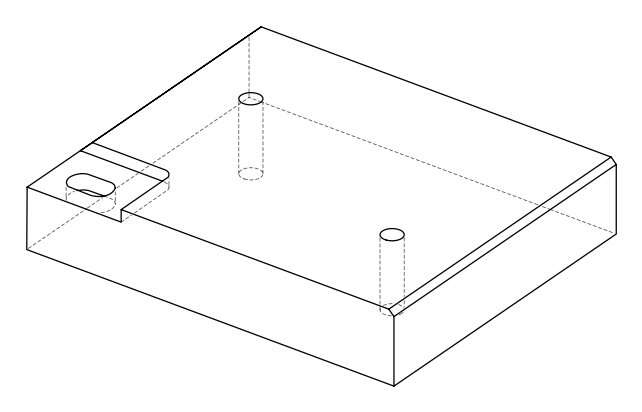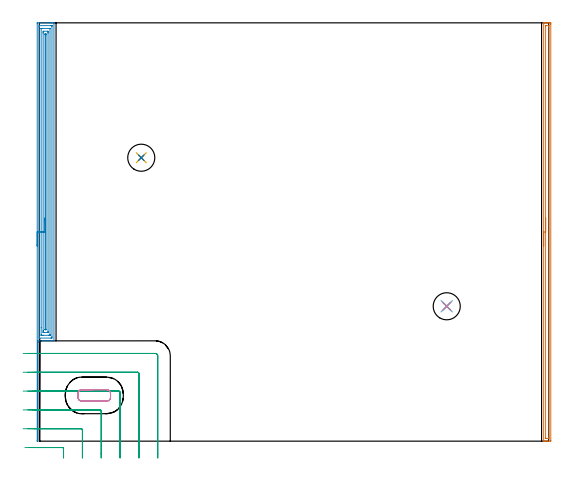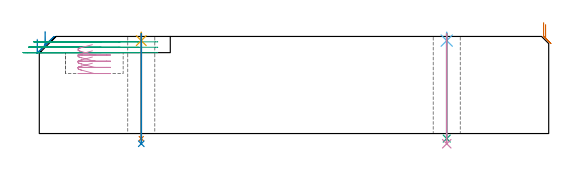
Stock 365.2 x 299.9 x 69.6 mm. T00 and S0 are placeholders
(PLAN: 10 operations, 6 tool changes, 21.1 min)
(1 AREA_MILL | FG_CHAMFER_SURFACE | UGT0205_001 | 4.98 min | 3906 mm3)
(2 AREA_MILL_1 | FG_CHAMFER_SURFACE_1 | UGT0205_001 | 9.89 min | 21267 mm3)
(3 MILL_CORNER_NOTCH_RECTANGULAR | CORNER_NOTCH_RECTANGULAR | UGT0201_100 | Follow Part, ap 4.5, ae 75% | 3.98 min | 73190 mm3)
(4 MILL_RECTANGULAR_POCKET | POCKET_RECTANGULAR_STRAIGHT | UGT0201_100 | Follow Part, ap 4.5, ae 75% | 0.94 min | 14442 mm3)
(5 SPOT_DRILL | STEP1HOLE | NXT0321_9005460120000 | 0.05 min | 177 mm3)
(6 SPOT_DRILL_1 | STEP1HOLE_1 | NXT0321_9005460120000 | 0.05 min | 186 mm3)
(7 DRILL_THROUGH_HOLE_INTO_CENTER | STEP1HOLE | NXT0301_087 | 0.3 min | 7158 mm3)
(8 DRILL_TO_ENLARGE_THROUGH_HOLE | STEP1HOLE | UGT0301_261 | 0.32 min | 13207 mm3)
(9 DRILL_THROUGH_HOLE_INTO_CENTER_1 | STEP1HOLE_1 | NXT0301_087 | 0.3 min | 7157 mm3)
(10 DRILL_TO_ENLARGE_THROUGH_HOLE_1 | STEP1HOLE_1 | UGT0301_261 | 0.32 min | 13203 mm3)
(TOOL UGT0205_001 | Chamfer Mill 20 x 3 x 45 deg. | D20 FL50 Z2)
(TOOL UGT0201_100 | End Mill 18 mm | D18 FL22 Z2)
(TOOL NXT0321_9005460120000 | NC Spot Drill, 142deg, 12mm, Carbide, Uncoated | D12 PA142 FL30 Z2)
(TOOL NXT0301_087 | Carbide Drill 11.6mm [860.1-1160-058A1-MM 2214] | D11.6 PA140 FL72 Z2)
(TOOL UGT0301_261 | Twist Drill 19.4 mm | D19.4 PA118 FL140 Z2)
(OP 1 AREA_MILL)
G17 G21 G94 G90
T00 M6
G54
G17 G0 G90 X361.6 Y139.95 S1061 M3
G43 Z79.6 H0
G94 G1 Y139.988 Z78.728 F250.
Y140.102 Z77.863
Y140.291 Z77.012
Y140.553 Z76.18
Y140.887 Z75.374
Y141.29 Z74.6
Y141.758 Z73.864
Y142.29 Z73.172
Y142.879 Z72.529
Y143.522 Z71.94
Y144.214 Z71.408
Y144.95 Z70.94
Y145.724 Z70.537
Y146.53 Z70.203
Y147.362 Z69.941
Y148.214 Z69.752
Y149.078 Z69.638
Y149.95 Z69.6
Y299.718
X361.603 Y299.89 Z69.588
X361.746 Y299.898 Z69.446
X361.895 Y299.9 Z69.305
X362.125 Z69.075
X362.837 Z68.357
X364.069 Z67.128
X364.588 Z66.607
X365.203 Z65.992
X365.463 Z65.733
X366.078 Z65.118
X366.338 Y299.897 Z64.858
X366.693 Y299.89 Z64.504
X366.697 Y299.639 Z64.501
X366.7 Y299.271 Z64.5
Y298.901
Y0.629
X366.697 Y0.262 Z64.501
X366.692 Y0.01 Z64.504
X366.338 Y0. Z64.858
X364.588 Z66.607
X363.194 Z68.002
X362.837 Z68.357
X361.895 Z69.305
X361.746 Y0.002 Z69.446
X361.603 Y0.01 Z69.588
X361.6 Y0.182 Z69.6
Y149.95
X363.014 Z68.186
X363.015 Y297.302 Z68.185
Y297.483
X363.02 Y297.839 Z68.18
X363.021 Y297.88 Z68.179
X363.028 Y297.89 Z68.172
X363.059 Y297.893 Z68.141
X363.168 Y297.898 Z68.032
X363.304 Y297.9 Z67.896
X365.055 Z66.145
X365.228 Y297.897 Z65.972
X365.263 Y297.894 Z65.937
X365.275 Y297.891 Z65.925
X365.279 Y297.881 Z65.921
X365.282 Y297.84 Z65.918
X365.285 Y297.664 Z65.915
X365.286 Y2.598 Z65.914
X365.285 Y2.417 Z65.915
X365.28 Y2.061 Z65.92
X365.279 Y2.02 Z65.921
X365.272 Y2.01 Z65.928
X365.241 Y2.007 Z65.959
X365.132 Y2.002 Z66.068
X364.996 Y2. Z66.204
X363.246 Z67.954
X363.072 Y2.003 Z68.128
X363.037 Y2.006 Z68.163
X363.025 Y2.009 Z68.175
X363.021 Y2.019 Z68.179
X363.018 Y2.06 Z68.182
X363.015 Y2.236 Z68.185
X363.014 Y149.95 Z68.186
Y150.822 Z68.224
Y151.687 Z68.338
Y152.538 Z68.526
Y153.37 Z68.789
Y154.176 Z69.123
Y154.95 Z69.525
Y155.686 Z69.994
Y156.378 Z70.525
Y157.021 Z71.115
Y157.61 Z71.758
Y158.142 Z72.45
Y158.61 Z73.186
Y159.013 Z73.96
Y159.347 Z74.766
Y159.609 Z75.598
Y159.798 Z76.449
Y159.912 Z77.314
Y159.95 Z78.186
G0 Z79.6
M5
M2
(OP 2 AREA_MILL_1)
G17 G21 G94 G90
T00 M6
G54
G17 G0 G90 X-1.5 Y139.963 S1061 M3
G43 Z79.6 H0
Z67.6
G94 G1 Y140.001 Z66.728 F250.
Y140.115 Z65.864
Y140.304 Z65.012
Y140.566 Z64.18
Y140.9 Z63.374
Y141.303 Z62.6
Y141.772 Z61.864
Y142.303 Z61.172
Y142.892 Z60.529
Y143.535 Z59.94
Y144.228 Z59.409
Y144.963 Z58.94
Y145.737 Z58.537
Y146.543 Z58.203
Y147.375 Z57.941
Y148.227 Z57.752
Y149.092 Z57.638
Y149.963 Z57.6
Y299.27
X-1.494 Y299.834 Z57.604
X-1.492 Y299.89 Z57.606
X-1.43 Y299.9 Z57.668
X7.554 Z66.649
X8.942 Z68.038
X9.299 Z68.394
X10.232 Z69.331
X10.368 Y299.897 Z69.461
X10.498 Y299.89 Z69.589
X10.5 Y299.717 Z69.6
Y72.135
X10.497 Y71.91 Z69.589
X10.328 Y71.9 Z69.421
X6.223 Z65.321
X-1.1 Z58.
Y71.343
X-1.099 Y71.314 Z57.999
X-1.1 Y71.2 Z58.
X-1.101 Y70.911 Z57.999
X-1.1 Y70.91 Z57.997
X-1.09 Y70.906 Z57.983
X-1.094 Y70.903 Z57.989
Y70.897 Z57.99
X-1.1 Y70.793 Z58.
X-1.107 Y0.128 Z57.993
X-1.106 Y0.09 Z57.992
X-1.116 Y-0.005 Z57.977
X-1.124 Y-0.024 Z57.97
X-1.138 Y-0.031 Z57.958
X-1.157 Y-0.028 Z57.941
X-1.493 Y0.029 Z57.607
X-1.495 Y0.066 Z57.605
X-1.498 Y0.149 Z57.602
X-1.5 Y0.317 Z57.6
Y149.963
X-0.086 Z59.014
X-0.085 Y297.262 Z59.015
X-0.084 Y297.481 Z59.016
X-0.079 Y297.818 Z59.021
X-0.074 Y297.89 Z59.026
X0.028 Y297.895 Z59.128
X0.165 Y297.899 Z59.265
X8.427 Y297.9 Z67.527
X8.892 Y297.899 Z67.992
X9.042 Y297.893 Z68.142
X9.071 Y297.891 Z68.171
X9.079 Y297.839 Z68.179
X9.083 Y297.703 Z68.183
X9.085 Y297.481 Z68.185
Y74.817
X9.082 Y74.146 Z68.182
X9.079 Y73.923 Z68.179
X8.449 Y73.9 Z67.549
X8.427 Z67.527
X0.573 Y73.901 Z59.673
X-0.079 Y73.923 Z59.021
X-0.084 Y74.597 Z59.016
X-0.085 Y74.817 Z59.015
X-0.086 Y149.963 Z59.014
X1.328 Z60.428
X1.329 Y295.693 Z60.429
X1.33 Y295.812 Z60.43
X1.332 Y295.852 Z60.432
X1.335 Y295.879 Z60.435
X1.347 Y295.89 Z60.447
X1.446 Y295.892 Z60.546
X2.117 Y295.899 Z61.217
X7.353 Z66.453
X7.554 Y295.895 Z66.654
X7.621 Y295.89 Z66.721
X7.665 Y295.884 Z66.765
X7.667 Y295.813 Z66.767
X7.67 Y295.693 Z66.77
X7.671 Y295.573 Z66.771
Y76.365
X7.67 Y76.125 Z66.77
X7.667 Y75.965 Z66.767
X7.664 Y75.912 Z66.764
X7.659 Y75.909 Z66.759
X7.64 Y75.905 Z66.74
X7.554 Y75.902 Z66.654
X7.37 Y75.9 Z66.47
X6.682 Z65.782
X3.007 Z62.107
X2.135 Z61.235
X1.446 Y75.904 Z60.546
X1.348 Y75.907 Z60.448
X1.34 Y75.909 Z60.44
X1.335 Y75.957 Z60.435
X1.332 Y76.085 Z60.432
X1.329 Y76.245 Z60.429
X1.328 Y81.304 Z60.428
Y149.963
X2.743 Z61.843
Y292.575
X2.746 Y293.01 Z61.846
X2.75 Y293.463 Z61.85
X2.764 Y293.89 Z61.864
X3.191 Y293.9 Z62.291
X5.809 Z64.909
X6.235 Y293.89 Z65.335
X6.25 Y293.751 Z65.35
X6.254 Y293.448 Z65.354
X6.256 Y293.01 Z65.356
X6.257 Y292.551 Z65.357
Y78.829
X6.256 Y78.394 Z65.356
X6.252 Y77.94 Z65.352
X6.251 Y77.913 Z65.351
X6.23 Y77.91 Z65.33
X6.171 Y77.905 Z65.271
X6.05 Y77.901 Z65.15
X3.673 Y77.9 Z62.773
X3.191 Y77.902 Z62.291
X2.796 Y77.905 Z61.896
X2.75 Y77.912 Z61.85
X2.747 Y77.955 Z61.847
X2.744 Y78.394 Z61.844
X2.743 Y78.854 Z61.843
Y79.289
Y149.963
X4.157 Z63.257
Y291.294
X4.159 Y291.657 Z63.259
X4.162 Y291.838 Z63.262
X4.164 Y291.88 Z63.264
X4.17 Y291.89 Z63.27
X4.194 Y291.893 Z63.294
X4.276 Y291.898 Z63.376
X4.775 Y291.892 Z63.875
X4.831 Y291.89 Z63.931
X4.836 Y291.821 Z63.936
X4.839 Y291.654 Z63.939
X4.843 Y291.317 Z63.943
Y80.157
X4.841 Y79.964 Z63.941
X4.839 Y79.918 Z63.939
X4.838 Y79.913 Z63.938
X4.793 Y79.908 Z63.893
X4.689 Y79.904 Z63.789
X4.498 Y79.901 Z63.598
X4.339 Y79.9 Z63.439
X4.224 Y79.903 Z63.324
X4.182 Y79.906 Z63.282
X4.168 Y79.909 Z63.268
X4.164 Y79.924 Z63.264
X4.161 Y79.977 Z63.261
X4.158 Y80.087 Z63.258
X4.157 Y149.963 Z63.257
Y150.835 Z63.295
Y151.7 Z63.409
Y152.552 Z63.598
Y153.384 Z63.86
Y154.19 Z64.194
Y154.963 Z64.597
Y155.699 Z65.065
Y156.391 Z65.596
Y157.034 Z66.186
Y157.624 Z66.829
Y158.155 Z67.521
Y158.624 Z68.257
Y159.026 Z69.031
Y159.36 Z69.837
Y159.623 Z70.669
Y159.811 Z71.52
Y159.925 Z72.385
Y159.963 Z73.257
G0 Z79.6
M5
M2
(OP 3 MILL_CORNER_NOTCH_RECTANGULAR)
G17 G21 G94 G90
T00 M6
G54
G17 G0 G90 X17.4 Y-12. S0 M3
G43 Z79.6 H0
Z65.733
G94 G1 Y-9. F250.
Y-5.494 F500.
G3 X16.506 Y-4.6 R0.9
G1 X0.398
X-2.602 F250.
G0 Z79.6
X30.9 Y-12.
Z65.733
G1 Y-9.
Y8.005 F500.
G3 X30.005 Y8.9 R0.9
G1 X-0.867
X-3.867 F250.
G0 Z79.6
X44.4 Y-12.
Z65.733
G1 Y-9.
Y21.505 F500.
G3 X43.505 Y22.4 R0.9
G1 X-0.867
X-3.867 F250.
G0 Z79.6
X57.9 Y-12.
Z65.733
G1 Y-9.
Y35.005 F500.
G3 X57.005 Y35.9 R0.9
G1 X-0.867
X-3.867 F250.
G0 Z79.6
X71.4 Y-12.
Z65.733
G1 Y-9.
Y48.504 F500.
G3 X70.504 Y49.4 R0.9
G1 X-0.867
X-3.867 F250.
G0 Z79.6
X84.9 Y-12.
Z65.733
G1 Y-9.
Y61.1 F500.
G3 X83.1 Y62.9 R1.8
G1 X-0.867
X-3.867 F250.
G0 Z79.6
X17.4 Y-12.
Z61.867
G1 Y-9.
Y-5.494 F500.
G3 X16.506 Y-4.6 R0.9
G1 X-3.469
X-6.469 F250.
G0 Z79.6
X30.9 Y-12.
Z61.867
G1 Y-9.
Y8.005 F500.
G3 X30.005 Y8.9 R0.9
G1 X-4.733
X-7.733 F250.
G0 Z79.6
X44.4 Y-12.
Z61.867
G1 Y-9.
Y21.505 F500.
G3 X43.505 Y22.4 R0.9
G1 X-4.733
X-7.733 F250.
G0 Z79.6
X57.9 Y-12.
Z61.867
G1 Y-9.
Y35.005 F500.
G3 X57.005 Y35.9 R0.9
G1 X-4.733
X-7.733 F250.
G0 Z79.6
X71.4 Y-12.
Z61.867
G1 Y-9.
Y48.504 F500.
G3 X70.504 Y49.4 R0.9
G1 X-4.733
X-7.733 F250.
G0 Z79.6
X84.9 Y-12.
Z61.867
G1 Y-9.
Y61.1 F500.
G3 X83.1 Y62.9 R1.8
G1 X-4.733
X-7.733 F250.
G0 Z79.6
X17.4 Y-12.
Z58.
G1 Y-9.
Y-5.494 F500.
G3 X16.506 Y-4.6 R0.9
G1 X-7.335
X-10.335 F250.
G0 Z79.6
X30.9 Y-12.
Z58.
G1 Y-9.
Y8.005 F500.
G3 X30.005 Y8.9 R0.9
G1 X-8.599
X-11.599 F250.
G0 Z79.6
X44.4 Y-12.
Z58.
G1 Y-9.
Y21.505 F500.
G3 X43.505 Y22.4 R0.9
G1 X-8.599
X-11.599 F250.
G0 Z79.6
X57.9 Y-12.
Z58.
G1 Y-9.
Y35.005 F500.
G3 X57.005 Y35.9 R0.9
G1 X-8.599
X-11.599 F250.
G0 Z79.6
X71.4 Y-12.
Z58.
G1 Y-9.
Y48.504 F500.
G3 X70.504 Y49.4 R0.9
G1 X-8.599
X-11.599 F250.
G0 Z79.6
X84.9 Y-12.
Z58.
G1 Y-9.
Y61.1 F500.
G3 X83.1 Y62.9 R1.8
G1 X-8.599
X-11.599 F250.
G0 Z79.6
M5
M2
(OP 4 MILL_RECTANGULAR_POCKET)
G17 G21 G94 G90
T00 M6
G54
G17 G0 G90 X38.089 Y36.9 S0 M3
G43 Z79.6 H0
Z63.733
G94 G1 X30.433 Z61.682 F250.
X29.985 Y36.837 Z61.561
X29.554 Y36.703 Z61.44
X29.149 Y36.501 Z61.319
X28.783 Y36.237 Z61.198
X28.463 Y35.917 Z61.076
X28.199 Y35.551 Z60.955
X27.997 Y35.146 Z60.834
X27.863 Y34.715 Z60.713
X27.8 Y34.267 Z60.592
Y31.333 Z59.806
X27.863 Y30.885 Z59.685
X27.997 Y30.454 Z59.564
X28.199 Y30.049 Z59.443
X28.463 Y29.683 Z59.322
X28.783 Y29.363 Z59.2
X29.149 Y29.099 Z59.079
X29.554 Y28.897 Z58.958
X29.985 Y28.763 Z58.837
X30.433 Y28.7 Z58.716
X39.45 Z56.3
X48.3 F500.
G3 X51.1 Y31.5 R2.8
G1 Y34.1
G3 X48.3 Y36.9 R2.8
G1 X30.6
G3 X27.8 Y34.1 R2.8
G1 Y31.5
G3 X30.6 Y28.7 R2.8
G1 X39.45
X40.45
G0 X38.089 Y36.9 Z59.3
G1 X30.433 Z57.249 F250.
X29.985 Y36.837 Z57.127
X29.554 Y36.703 Z57.006
X29.149 Y36.501 Z56.885
X28.783 Y36.237 Z56.764
X28.463 Y35.917 Z56.643
X28.199 Y35.551 Z56.522
X27.997 Y35.146 Z56.401
X27.863 Y34.715 Z56.28
X27.8 Y34.267 Z56.159
Y31.333 Z55.372
X27.863 Y30.885 Z55.251
X27.997 Y30.454 Z55.13
X28.199 Y30.049 Z55.009
X28.463 Y29.683 Z54.888
X28.783 Y29.363 Z54.767
X29.149 Y29.099 Z54.646
X29.554 Y28.897 Z54.525
X29.985 Y28.763 Z54.404
X30.433 Y28.7 Z54.283
X39.45 Z51.867
X48.3 F500.
G3 X51.1 Y31.5 R2.8
G1 Y34.1
G3 X48.3 Y36.9 R2.8
G1 X30.6
G3 X27.8 Y34.1 R2.8
G1 Y31.5
G3 X30.6 Y28.7 R2.8
G1 X39.45
X40.45
G0 X38.089 Y36.9 Z54.867
G1 X30.433 Z52.815 F250.
X29.985 Y36.837 Z52.694
X29.554 Y36.703 Z52.573
X29.149 Y36.501 Z52.452
X28.783 Y36.237 Z52.331
X28.463 Y35.917 Z52.21
X28.199 Y35.551 Z52.089
X27.997 Y35.146 Z51.968
X27.863 Y34.715 Z51.847
X27.8 Y34.267 Z51.726
Y31.333 Z50.939
X27.863 Y30.885 Z50.818
X27.997 Y30.454 Z50.697
X28.199 Y30.049 Z50.576
X28.463 Y29.683 Z50.455
X28.783 Y29.363 Z50.334
X29.149 Y29.099 Z50.213
X29.554 Y28.897 Z50.092
X29.985 Y28.763 Z49.971
X30.433 Y28.7 Z49.85
X39.45 Z47.433
X48.3 F500.
G3 X51.1 Y31.5 R2.8
G1 Y34.1
G3 X48.3 Y36.9 R2.8
G1 X30.6
G3 X27.8 Y34.1 R2.8
G1 Y31.5
G3 X30.6 Y28.7 R2.8
G1 X39.45
X40.45
G0 X38.089 Y36.9 Z50.433
G1 X30.433 Z48.382 F250.
X29.985 Y36.837 Z48.261
X29.554 Y36.703 Z48.14
X29.149 Y36.501 Z48.019
X28.783 Y36.237 Z47.898
X28.463 Y35.917 Z47.777
X28.199 Y35.551 Z47.655
X27.997 Y35.146 Z47.534
X27.863 Y34.715 Z47.413
X27.8 Y34.267 Z47.292
Y31.333 Z46.506
X27.863 Y30.885 Z46.385
X27.997 Y30.454 Z46.264
X28.199 Y30.049 Z46.143
X28.463 Y29.683 Z46.022
X28.783 Y29.363 Z45.901
X29.149 Y29.099 Z45.779
X29.554 Y28.897 Z45.658
X29.985 Y28.763 Z45.537
X30.433 Y28.7 Z45.416
X39.45 Z43.
X48.3 F500.
G3 X51.1 Y31.5 R2.8
G1 Y34.1
G3 X48.3 Y36.9 R2.8
G1 X30.6
G3 X27.8 Y34.1 R2.8
G1 Y31.5
G3 X30.6 Y28.7 R2.8
G1 X39.45
X40.45
G0 Z79.6
M5
M2
(OP 5 SPOT_DRILL)
G17 G21 G94 G90
T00 M6
G54
G17 G0 G90 X73.1 Y203.2 S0 M3
G43 Z79.6 H0
G94 G81 G98 Z66.6 F250. R72.6
G80
M5
M2
(OP 6 SPOT_DRILL_1)
G17 G21 G94 G90
T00 M6
G54
G17 G0 G90 X292.1 Y96.7 S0 M3
G43 Z79.6 H0
G94 G81 G98 Z66.6 F250. R72.6
G80
M5
M2
(OP 7 DRILL_THROUGH_HOLE_INTO_CENTER)
G17 G21 G94 G90
T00 M6
G54
G17 G0 G90 X73.1 Y203.2 S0 M3
G43 Z79.6 H1
G94 G73 G98 Z-3.611 F250. Q10.459 R71.6
G80
M5
M2
(OP 8 DRILL_TO_ENLARGE_THROUGH_HOLE)
G17 G21 G94 G90
T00 M6
G54
G17 G0 G90 X73.1 Y203.2 S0 M3
G43 Z79.6 H0
G94 G73 G98 Z-7.328 F250. Q19.232 R71.6
G80
M5
M2
(OP 9 DRILL_THROUGH_HOLE_INTO_CENTER_1)
G17 G21 G94 G90
T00 M6
G54
G17 G0 G90 X292.1 Y96.7 S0 M3
G43 Z79.6 H1
G94 G73 G98 Z-3.611 F250. Q10.459 R71.6
G80
M5
M2
(OP 10 DRILL_TO_ENLARGE_THROUGH_HOLE_1)
G17 G21 G94 G90
T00 M6
G54
G17 G0 G90 X292.1 Y96.7 S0 M3
G43 Z79.6 H0
G94 G73 G98 Z-7.328 F250. Q19.232 R71.6
G80
M5
M2
